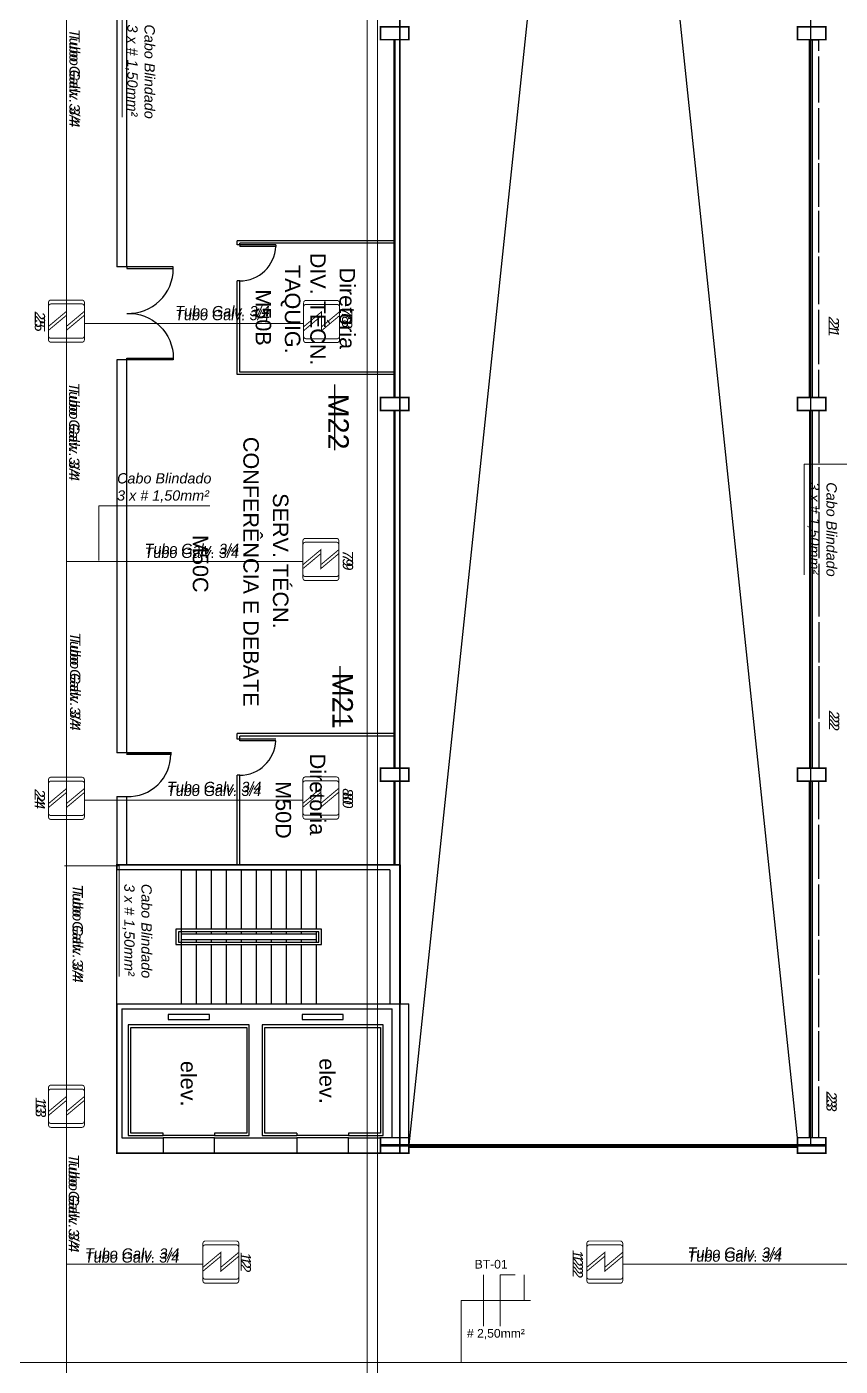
# Model space of a CAD drawing. Header units: metres. Extents: x -331 to 2982, y 362 to 2539.
# Drawn here: x 2831.3 to 2847.1, y 1317.75 to 1343.76 of the extents above; entities that cross this region are included whole.
import ezdxf
from ezdxf.enums import TextEntityAlignment as Align

# ---------------------------------------------------------------- set-up
doc = ezdxf.new("R2010")
doc.units = ezdxf.units.M
doc.layers.get('0').update_dxf_attribs({"color": 251})
for name, color, linetype in [('CX', 251, 'Continuous'), ('DET. FUMAÇA', 1, 'Continuous'), ('Div', 251, 'Continuous'), ('Pis', 251, 'Continuous')]:
    doc.layers.add(name, color=color, linetype=linetype)
doc.styles.add('ARIAL', font='arial.ttf')
doc.styles.add('DESTAQUE', font='arial.ttf', dxfattribs={"height": 0.4})
doc.styles.get("Standard").update_dxf_attribs({"font": 'arial.ttf', "height": 0.3})

# ---------------------------------------------------------------- blocks, each defined once
blk = doc.blocks.new('Detector de fumaça')
at = {"layer": 'DET. FUMAÇA', "linetype": 'Continuous', "lineweight": 15, "const_width": 0.0187}
blk.add_lwpolyline([(774.599, 539.816), (775.249, 539.816, -0.414214), (775.296, 539.769), (775.296, 539.167, -0.414214), (775.249, 539.12), (774.599, 539.12, -0.414214), (774.553, 539.167), (774.553, 539.769, -0.414214)], format="xyb", close=True, dxfattribs=at)
blk.add_lwpolyline([(774.773, 539.816), (775.064, 539.468), (774.773, 539.468), (775.064, 539.12)], dxfattribs=at)
blk = doc.blocks.new('rett')
at = {"color": 2, "linetype": 'Continuous', "lineweight": 15}
blk.add_line((813.966, 2203), (814.262, 2203), dxfattribs=at)
at = {"layer": 'Div', "color": 2, "linetype": 'Continuous', "lineweight": 15}
for p, q in [((813.645, 2202.003), (813.645, 2203)), ((813.966, 2202.003), (813.966, 2203)), ((814.435, 2202.502), (814.435, 2203))]:
    blk.add_line(p, q, dxfattribs=at)
blk.add_lwpolyline([(813.214, 2201.295), (813.214, 2202.502), (814.56, 2202.502)], dxfattribs=at)
at = {"layer": 'Div', "color": 2, "linetype": 'Continuous', "lineweight": 15, "char_height": 0.1683, "attachment_point": 1}
for s, insert in [('\\pxqc;\\PBT-01{\\fArial|b0|i1|c0|p34;  }', (808.19, 2203.569)), ('\\pxqc;\\P\\pi-0.92701,l1.92701,t1.92701;#^I2,50mm²', (808.198, 2202.227))]:
    blk.add_mtext_dynamic_manual_height_columns(s, width=11.20762, gutter_width=2.104, heights=[0], dxfattribs=dict(at, insert=insert))
blk = doc.blocks.new('derw')
at = {"layer": 'Div', "color": 2, "linetype": 'Continuous', "lineweight": 15}
blk.add_lwpolyline([(814.419, 2191.53), (814.419, 2192.589), (816.571, 2192.589)], dxfattribs=at)
at = {"layer": 'Div', "color": 2, "linetype": 'Continuous', "lineweight": 15, "insert": (814.772, 2193.224), "char_height": 0.2, "attachment_point": 1}
blk.add_mtext_dynamic_manual_height_columns('{\\fArial|b0|i1|c0|p34;Cabo Blindado \\P3 x # 1,50mm²}', width=13.3188, gutter_width=2.5, heights=[0], dxfattribs=at)
blk = doc.blocks.new('cb2')
at = {"layer": 'Div', "color": 2, "linetype": 'Continuous', "lineweight": 15}
blk.add_lwpolyline([(806.232, 1904.456), (806.232, 1903.382), (808.384, 1903.382)], dxfattribs=at)
at = {"layer": 'Div', "color": 2, "linetype": 'Continuous', "lineweight": 15, "insert": (806.585, 1904.017), "char_height": 0.2, "attachment_point": 1}
blk.add_mtext_dynamic_manual_height_columns('{\\fArial|b0|i1|c0|p34;Cabo Blindado \\P3 x # 1,50mm²}', width=13.3188, gutter_width=2.5, heights=[0], dxfattribs=at)
blk = doc.blocks.new('porta .9')
at = {"layer": 'CX', "ltscale": 8}
blk.add_lwpolyline([(0, 0), (0.03, 0), (0.03, 0.9), (0, 0.9)], close=True, dxfattribs=at)
at = {"layer": 'CX', "color": 1, "ltscale": 8}
blk.add_arc((0.03, 0.0295), 0.8705, 358.05796, 90, dxfattribs=at)

msp = doc.modelspace()

# ---------------------------------------------------------------- linework, layer by layer
at = {"lineweight": 0}
for points in [[(2838.551, 1322.025), (2838.551, 1394.045), (2846.531, 1394.045), (2846.531, 1322.025)], [(2838.551, 1327.485), (2838.551, 1321.885), (2833.051, 1321.885), (2833.051, 1327.485)]]:
    msp.add_lwpolyline(points, close=True, dxfattribs=at)
at = {"layer": 'DET. FUMAÇA', "color": 3, "linetype": 'Continuous', "lineweight": 15}
msp.add_lwpolyline([(2840.416, 1415.312), (2830.547, 1415.312), (2830.547, 1414.611), (2801.798, 1414.611), (2801.798, 1396.91), (2830.488, 1396.91), (2830.488, 1317.82), (2851.735, 1317.82), (2851.735, 1316.183)], dxfattribs=at)
at = {"layer": 'Div', "color": 150, "linetype": 'Continuous', "lineweight": 0}
for p, q in [((2832.075, 1303.727), (2832.075, 1379.154)), ((2836.683, 1337.998), (2832.423, 1337.998)), ((2836.669, 1333.377), (2832.075, 1333.377)), ((2836.669, 1328.743), (2832.423, 1328.738)), ((2834.727, 1319.731), (2832.075, 1319.731)), ((2842.88, 1319.731), (2852.748, 1319.731))]:
    msp.add_line(p, q, dxfattribs=at)
at = {"layer": 'Div', "lineweight": 0}
for p, q in [((2838.441, 1339.605), (2835.391, 1339.605)), ((2835.391, 1339.525), (2835.391, 1339.605)), ((2835.441, 1339.525), (2835.391, 1339.525)), ((2838.441, 1339.555), (2835.441, 1339.555)), ((2835.441, 1339.525), (2835.441, 1339.555)), ((2835.441, 1339.525), (2835.441, 1339.495)), ((2835.391, 1337.005), (2835.391, 1338.825)), ((2835.441, 1338.825), (2835.391, 1338.825)), ((2835.441, 1337.055), (2835.441, 1338.825)), ((2838.441, 1337.005), (2835.391, 1337.005)), ((2838.441, 1337.055), (2835.441, 1337.055)), ((2838.441, 1330.035), (2835.391, 1330.035)), ((2835.391, 1329.925), (2835.391, 1330.035)), ((2835.441, 1329.925), (2835.391, 1329.925)), ((2838.441, 1329.985), (2835.441, 1329.985)), ((2835.441, 1329.925), (2835.441, 1329.985)), ((2835.391, 1327.485), (2835.391, 1329.225)), ((2835.441, 1329.225), (2835.391, 1329.225)), ((2835.441, 1327.485), (2835.441, 1329.225))]:
    msp.add_line(p, q, dxfattribs=at)
at = {"layer": 'Div', "color": 230, "linetype": 'Continuous', "lineweight": 0}
for points in [[(2857.044, 1391.565), (2857.044, 1315.763, -0.414214), (2856.044, 1314.763), (2838.915, 1314.763, -0.414214), (2838.115, 1315.563), (2838.115, 1388.954, 0.414214)], [(2837.915, 1315.563), (2837.915, 1388.954, 0.414214)]]:
    msp.add_lwpolyline(points, format="xyb", dxfattribs=at)
at = {"layer": 'Pis'}
for p, q in [((2846.276, 1322.185), (2838.726, 1394.025)), ((2846.276, 1393.91), (2838.726, 1322.045)), ((2833.051, 1352.405), (2833.051, 1339.095)), ((2833.251, 1339.095), (2833.251, 1352.405)), ((2846.511, 1343.76), (2846.691, 1343.76)), ((2838.441, 1336.56), (2838.441, 1343.51)), ((2838.461, 1336.56), (2838.461, 1343.51)), ((2846.511, 1343.51), (2846.511, 1336.56)), ((2846.511, 1336.56), (2846.511, 1343.51)), ((2846.511, 1343.51), (2846.691, 1343.51)), ((2846.561, 1343.51), (2846.561, 1336.56)), ((2846.691, 1343.29), (2846.691, 1343.51)), ((2846.691, 1342.29), (2846.691, 1343.18)), ((2846.691, 1341.185), (2846.691, 1342.18)), ((2846.691, 1340.263), (2846.691, 1341.11)), ((2846.691, 1339.375), (2846.691, 1340.188)), ((2838.441, 1339.605), (2835.391, 1339.605)), ((2835.391, 1339.525), (2835.391, 1339.605)), ((2835.441, 1339.525), (2835.391, 1339.525)), ((2838.441, 1339.555), (2835.441, 1339.555)), ((2835.441, 1339.525), (2835.441, 1339.555)), ((2836.141, 1339.525), (2835.441, 1339.525)), ((2835.441, 1339.525), (2835.441, 1339.495)), ((2836.141, 1339.495), (2835.441, 1339.495)), ((2836.141, 1339.525), (2836.141, 1339.495)), ((2846.691, 1338.37), (2846.691, 1339.3)), ((2833.251, 1339.095), (2833.051, 1339.095)), ((2835.391, 1337.005), (2835.391, 1338.825)), ((2835.441, 1338.825), (2835.391, 1338.825)), ((2835.441, 1337.055), (2835.441, 1338.825)), ((2846.691, 1337.21), (2846.691, 1338.26)), ((2833.251, 1337.295), (2833.051, 1337.295)), ((2833.051, 1337.295), (2833.051, 1329.661)), ((2833.251, 1329.661), (2833.251, 1337.295)), ((2846.691, 1336.56), (2846.691, 1337.1)), ((2838.441, 1337.005), (2835.391, 1337.005)), ((2838.441, 1337.055), (2835.441, 1337.055)), ((2837.286, 1335.536), (2837.286, 1336.815)), ((2846.691, 1336.56), (2846.511, 1336.56)), ((2838.441, 1329.36), (2838.441, 1336.31)), ((2838.461, 1329.36), (2838.461, 1336.31)), ((2846.511, 1336.31), (2846.511, 1329.36)), ((2846.511, 1336.31), (2846.511, 1329.36)), ((2846.691, 1336.31), (2846.511, 1336.31)), ((2846.561, 1336.31), (2846.561, 1329.36)), ((2846.691, 1336.31), (2846.691, 1335.283)), ((2846.691, 1335.208), (2846.691, 1334.395)), ((2833.051, 1334.885), (2833.051, 1331.285)), ((2846.691, 1334.32), (2846.691, 1333.44)), ((2846.691, 1333.33), (2846.691, 1332.31)), ((2846.691, 1332.2), (2846.691, 1331.415)), ((2837.393, 1330.17), (2837.393, 1331.342)), ((2846.691, 1331.34), (2846.691, 1330.328)), ((2833.251, 1330.185), (2833.251, 1330.385)), ((2846.691, 1330.253), (2846.691, 1329.36)), ((2838.441, 1330.035), (2835.391, 1330.035)), ((2835.391, 1329.925), (2835.391, 1330.035)), ((2835.441, 1329.925), (2835.391, 1329.925)), ((2838.441, 1329.985), (2835.441, 1329.985)), ((2835.441, 1329.925), (2835.441, 1329.985)), ((2836.141, 1329.925), (2835.441, 1329.925)), ((2835.441, 1329.895), (2835.441, 1329.925)), ((2836.141, 1329.895), (2835.441, 1329.895)), ((2833.251, 1329.661), (2833.051, 1329.661)), ((2846.691, 1329.36), (2846.511, 1329.36)), ((2835.391, 1327.485), (2835.391, 1329.225)), ((2835.441, 1329.225), (2835.391, 1329.225)), ((2835.441, 1327.485), (2835.441, 1329.225)), ((2838.441, 1327.485), (2838.441, 1329.11)), ((2838.461, 1327.485), (2838.461, 1329.11)), ((2846.511, 1329.11), (2846.511, 1322.185)), ((2846.511, 1322.185), (2846.511, 1329.11)), ((2846.691, 1329.11), (2846.511, 1329.11)), ((2846.561, 1329.11), (2846.561, 1322.185)), ((2846.691, 1328.37), (2846.691, 1329.11)), ((2833.051, 1328.811), (2833.251, 1328.811)), ((2833.051, 1328.811), (2833.051, 1327.385)), ((2833.251, 1327.485), (2833.251, 1328.811)), ((2846.691, 1327.21), (2846.691, 1328.26)), ((2838.559, 1327.485), (2833.251, 1327.485)), ((2838.559, 1327.485), (2838.559, 1324.785)), ((2838.359, 1327.385), (2833.051, 1327.385)), ((2834.301, 1327.385), (2836.926, 1327.385)), ((2834.301, 1327.385), (2834.301, 1326.035)), ((2834.593, 1327.385), (2834.593, 1326.235)), ((2834.884, 1327.385), (2834.884, 1326.235)), ((2835.176, 1327.385), (2835.176, 1326.235)), ((2835.468, 1327.385), (2835.468, 1326.235)), ((2835.759, 1327.385), (2835.759, 1326.235)), ((2836.051, 1327.385), (2836.051, 1326.235)), ((2836.343, 1327.385), (2836.343, 1326.235)), ((2836.634, 1327.385), (2836.634, 1326.235)), ((2836.926, 1327.385), (2836.926, 1326.235)), ((2838.359, 1327.385), (2838.359, 1324.785)), ((2846.692, 1326.105), (2846.691, 1327.1)), ((2837.026, 1326.235), (2834.201, 1326.235)), ((2834.201, 1326.235), (2834.201, 1325.935)), ((2836.976, 1326.185), (2834.251, 1326.185)), ((2834.251, 1326.185), (2834.251, 1325.985)), ((2834.593, 1326.185), (2834.593, 1326.135)), ((2834.884, 1326.185), (2834.884, 1326.135)), ((2835.176, 1326.185), (2835.176, 1326.135)), ((2835.468, 1326.185), (2835.468, 1326.135)), ((2835.759, 1326.185), (2835.759, 1326.135)), ((2836.051, 1326.185), (2836.051, 1326.135)), ((2836.343, 1326.185), (2836.343, 1326.135)), ((2836.634, 1326.185), (2836.634, 1326.135)), ((2836.926, 1326.185), (2836.926, 1325.985)), ((2836.976, 1325.985), (2836.976, 1326.185)), ((2837.026, 1325.935), (2837.026, 1326.235)), ((2834.201, 1325.935), (2837.026, 1325.935)), ((2834.251, 1325.985), (2836.976, 1325.985)), ((2836.926, 1326.135), (2834.301, 1326.135)), ((2834.301, 1326.135), (2834.301, 1326.035)), ((2834.301, 1326.035), (2836.926, 1326.035)), ((2834.301, 1326.035), (2834.301, 1325.935)), ((2834.301, 1325.935), (2834.301, 1324.785)), ((2834.593, 1326.035), (2834.593, 1325.985)), ((2834.593, 1325.935), (2834.593, 1324.785)), ((2834.884, 1326.035), (2834.884, 1325.985)), ((2834.884, 1325.935), (2834.884, 1324.785)), ((2835.176, 1326.035), (2835.176, 1325.985)), ((2835.176, 1325.935), (2835.176, 1324.785)), ((2835.468, 1326.035), (2835.468, 1325.985)), ((2835.468, 1325.935), (2835.468, 1324.785)), ((2835.759, 1326.035), (2835.759, 1325.985)), ((2835.759, 1325.935), (2835.759, 1324.785)), ((2836.051, 1326.035), (2836.051, 1325.985)), ((2836.051, 1325.935), (2836.051, 1324.785)), ((2836.343, 1326.035), (2836.343, 1325.985)), ((2836.343, 1325.935), (2836.343, 1324.785)), ((2836.634, 1326.035), (2836.634, 1325.985)), ((2836.634, 1325.935), (2836.634, 1324.785)), ((2836.926, 1325.935), (2836.926, 1324.785)), ((2846.691, 1325.348), (2846.692, 1326.03)), ((2846.691, 1324.33), (2846.691, 1325.273)), ((2833.051, 1324.785), (2833.051, 1321.885)), ((2833.051, 1324.785), (2838.726, 1324.785)), ((2833.151, 1324.685), (2838.401, 1324.685)), ((2833.151, 1324.685), (2833.151, 1322.185)), ((2834.851, 1324.58), (2834.051, 1324.58)), ((2834.051, 1324.58), (2834.051, 1324.48)), ((2834.851, 1324.48), (2834.851, 1324.58)), ((2837.451, 1324.58), (2836.651, 1324.58)), ((2836.651, 1324.58), (2836.651, 1324.48)), ((2837.451, 1324.48), (2837.451, 1324.58)), ((2838.401, 1322.185), (2838.401, 1324.685)), ((2838.726, 1322.185), (2838.726, 1324.785)), ((2835.626, 1324.375), (2833.276, 1324.375)), ((2833.276, 1324.375), (2833.276, 1322.225)), ((2833.326, 1324.325), (2835.576, 1324.325)), ((2833.326, 1322.275), (2833.326, 1324.325)), ((2834.051, 1324.48), (2834.851, 1324.48)), ((2835.576, 1324.325), (2835.576, 1322.275)), ((2835.626, 1322.225), (2835.626, 1324.375)), ((2838.226, 1324.375), (2835.876, 1324.375)), ((2835.876, 1324.375), (2835.876, 1322.225)), ((2835.926, 1324.325), (2838.176, 1324.325)), ((2835.926, 1322.275), (2835.926, 1324.325)), ((2836.651, 1324.48), (2837.451, 1324.48)), ((2838.176, 1324.325), (2838.176, 1322.275)), ((2838.226, 1322.225), (2838.226, 1324.375)), ((2846.691, 1323.29), (2846.691, 1324.255)), ((2846.691, 1322.185), (2846.691, 1323.18)), ((2833.951, 1322.275), (2833.326, 1322.275)), ((2833.951, 1322.225), (2833.951, 1322.275)), ((2835.576, 1322.275), (2834.951, 1322.275)), ((2834.951, 1322.275), (2834.951, 1322.225)), ((2836.551, 1322.275), (2835.926, 1322.275)), ((2836.551, 1322.275), (2836.551, 1322.225)), ((2838.176, 1322.275), (2837.551, 1322.275)), ((2837.551, 1322.275), (2837.551, 1322.225)), ((2833.151, 1322.185), (2833.951, 1322.185)), ((2833.276, 1322.225), (2833.951, 1322.225)), ((2834.951, 1322.225), (2833.951, 1322.225)), ((2834.951, 1322.185), (2833.951, 1322.185)), ((2833.951, 1322.185), (2833.951, 1321.885)), ((2834.951, 1322.225), (2835.626, 1322.225)), ((2834.951, 1322.185), (2836.551, 1322.185)), ((2834.951, 1321.885), (2834.951, 1322.185)), ((2835.876, 1322.225), (2836.551, 1322.225)), ((2837.551, 1322.225), (2836.551, 1322.225)), ((2836.551, 1322.185), (2836.551, 1321.885)), ((2837.551, 1322.185), (2836.551, 1322.185)), ((2837.551, 1322.225), (2838.226, 1322.225)), ((2837.551, 1322.185), (2838.176, 1322.185)), ((2837.551, 1321.885), (2837.551, 1322.185)), ((2846.276, 1322.045), (2838.726, 1322.045)), ((2846.276, 1321.995), (2838.726, 1321.995)), ((2846.691, 1322.185), (2846.511, 1322.185)), ((2833.951, 1321.885), (2833.051, 1321.885)), ((2836.551, 1321.885), (2834.951, 1321.885)), ((2838.176, 1321.885), (2837.551, 1321.885))]:
    msp.add_line(p, q, dxfattribs=at)
at = {"layer": 'Pis', "const_width": 0.03}
for points in [[(2838.551, 1322.025), (2838.551, 1394.045), (2846.531, 1394.045), (2846.531, 1322.025)], [(2838.176, 1343.76), (2838.726, 1343.76), (2838.726, 1343.51), (2838.176, 1343.51)], [(2846.276, 1343.76), (2846.826, 1343.76), (2846.826, 1343.51), (2846.276, 1343.51)], [(2838.176, 1336.56), (2838.726, 1336.56), (2838.726, 1336.31), (2838.176, 1336.31)], [(2846.276, 1336.56), (2846.826, 1336.56), (2846.826, 1336.31), (2846.276, 1336.31)], [(2833.251, 1329.661), (2833.251, 1329.631), (2834.101, 1329.631), (2834.101, 1329.661)], [(2838.176, 1329.36), (2838.726, 1329.36), (2838.726, 1329.11), (2838.176, 1329.11)], [(2846.276, 1329.36), (2846.826, 1329.36), (2846.826, 1329.11), (2846.276, 1329.11)], [(2838.551, 1327.485), (2838.551, 1321.885), (2833.051, 1321.885), (2833.051, 1327.485)], [(2838.176, 1322.185), (2838.726, 1322.185), (2838.726, 1322.045), (2838.176, 1322.045)], [(2838.176, 1322.025), (2838.726, 1322.025), (2838.726, 1321.885), (2838.176, 1321.885)], [(2846.276, 1322.185), (2846.826, 1322.185), (2846.826, 1322.045), (2846.276, 1322.045)], [(2846.276, 1322.025), (2846.826, 1322.025), (2846.826, 1321.885), (2846.276, 1321.885)]]:
    msp.add_lwpolyline(points, close=True, dxfattribs=at)
at = {"layer": 'Pis'}
for centre, radius, start, end in [((2835.44, 1339.527), 0.702, 270.0653, 357.4258), ((2835.44, 1329.926), 0.701, 270.054, 357.4371), ((2833.281, 1329.631), 0.821, 267.9417, 0)]:
    msp.add_arc(centre, radius, start, end, dxfattribs=at)

# ---------------------------------------------------------------- block references
at = {"layer": 'DET. FUMAÇA', "linetype": 'Continuous', "lineweight": 0, "rotation": 270}
for p in [(2292.607, 2113.006), (2292.607, 2112.93), (2297.562, 2112.998), (2297.562, 2112.922), (2297.549, 2108.378), (2297.549, 2108.302), (2292.607, 2103.738), (2292.607, 2103.662), (2297.549, 2103.744), (2297.549, 2103.668), (2292.607, 2097.758), (2292.607, 2097.682), (2295.606, 2094.732), (2303.064, 2094.732), (2295.606, 2094.656), (2303.064, 2094.656)]:
    msp.add_blockref('Detector de fumaça', p, dxfattribs=at)
at = {"layer": 'DET. FUMAÇA', "color": 3, "linetype": 'Continuous', "lineweight": 15, "rotation": 270}
msp.add_blockref('cb2', (943.021, 2141.499), dxfattribs=at)
at = {"layer": 'Div', "color": 150, "linetype": 'Continuous', "lineweight": 15, "rotation": 270}
for p in [(640.567, 2158.578), (640.507, 2141.886)]:
    msp.add_blockref('derw', p, dxfattribs=at)
at = {"layer": 'Div', "color": 150, "linetype": 'Continuous', "lineweight": 15}
for name, p in [('derw', (2018.286, -858.133)), ('rett', (2026.531, -883.476))]:
    msp.add_blockref(name, p, dxfattribs=at)
at = {"layer": 'Pis', "rotation": 270}
msp.add_blockref('porta .9', (2833.251, 1339.095), dxfattribs=at)
at = {"layer": 'Pis', "xscale": -1, "rotation": 270}
msp.add_blockref('porta .9', (2833.251, 1337.295), dxfattribs=at)

# ---------------------------------------------------------------- texts
at = {"layer": 'Div', "color": 2, "linetype": 'Continuous', "lineweight": 0, "char_height": 0.2, "attachment_point": 1, "rotation": 270}
for insert in [(2832.334, 1343.716), (2832.334, 1343.64), (2832.327, 1336.848), (2832.327, 1336.772), (2832.345, 1331.999), (2832.345, 1331.923), (2832.394, 1327.104), (2832.394, 1327.028), (2832.32, 1321.866), (2832.32, 1321.79)]:
    msp.add_mtext_dynamic_manual_height_columns('{\\fArial|b0|i1|c0|p34;Tubo Galv. 3/4 }', width=13.3188, gutter_width=2.5, heights=[0], dxfattribs=dict(at, insert=insert))
at = {"layer": 'Div', "color": 3, "linetype": 'Continuous', "lineweight": 0, "char_height": 0.2, "attachment_point": 1, "rotation": 270}
for s, insert in [('{\\fArial|b0|i1|c0|p34;25}', (2831.66, 1338.228)), ('{\\fArial|b0|i1|c0|p34;25}', (2831.66, 1338.152)), ('{\\fArial|b0|i1|c0|p34;78}', (2837.628, 1338.297)), ('{\\fArial|b0|i1|c0|p34;78}', (2837.628, 1338.221)), ('{\\fArial|b0|i1|c0|p34;21}', (2847.081, 1338.13)), ('{\\fArial|b0|i1|c0|p34;21}', (2847.081, 1338.054)), ('{\\fArial|b0|i1|c0|p34;79}', (2837.643, 1333.592)), ('{\\fArial|b0|i1|c0|p34;79}', (2837.643, 1333.516)), ('{\\fArial|b0|i1|c0|p34;22}', (2847.086, 1330.477)), ('{\\fArial|b0|i1|c0|p34;22}', (2847.086, 1330.401)), ('{\\fArial|b0|i1|c0|p34;24}', (2831.657, 1328.953)), ('{\\fArial|b0|i1|c0|p34;24}', (2831.657, 1328.877)), ('{\\fArial|b0|i1|c0|p34;80}', (2837.64, 1328.97)), ('{\\fArial|b0|i1|c0|p34;80}', (2837.64, 1328.894)), ('{\\fArial|b0|i1|c0|p34;23}', (2847.037, 1323.082)), ('{\\fArial|b0|i1|c0|p34;13}', (2831.677, 1322.969)), ('{\\fArial|b0|i1|c0|p34;13}', (2831.677, 1322.893)), ('{\\fArial|b0|i1|c0|p34;23}', (2847.037, 1323.006)), ('{\\fArial|b0|i1|c0|p34;12}', (2835.658, 1319.959)), ('{\\fArial|b0|i1|c0|p34;122}', (2842.106, 1320.004)), ('{\\fArial|b0|i1|c0|p34;122}', (2842.106, 1319.928)), ('{\\fArial|b0|i1|c0|p34;12}', (2835.658, 1319.883))]:
    msp.add_mtext_dynamic_manual_height_columns(s, width=13.3188, gutter_width=2.5, heights=[0], dxfattribs=dict(at, insert=insert))
at = {"layer": 'Div', "color": 2, "linetype": 'Continuous', "lineweight": 0, "char_height": 0.2, "attachment_point": 1}
for insert in [(2834.188, 1338.338), (2834.188, 1338.262), (2833.593, 1333.72), (2833.593, 1333.644), (2834.029, 1329.097), (2834.029, 1329.021), (2832.435, 1320.036), (2832.435, 1319.96), (2844.14, 1320.053), (2844.14, 1319.977)]:
    msp.add_mtext_dynamic_manual_height_columns('{\\fArial|b0|i1|c0|p34;Tubo Galv. 3/4 }', width=13.3188, gutter_width=2.5, heights=[0], dxfattribs=dict(at, insert=insert))
at = {"layer": 'Pis'}
for s, style, p in [('DIV. TÉCN.', 'DESTAQUE', (2836.811, 1339.372)), (' TAQUIG.', 'DESTAQUE', (2836.318, 1339.252)), ('Diretoria', 'ARIAL', (2837.381, 1339.083)), ('CONFERÊNCIA E DEBATE', 'ARIAL', (2835.511, 1335.796)), ('SERV. TÉCN.', 'ARIAL', (2836.086, 1334.703)), ('Diretoria', 'ARIAL', (2836.804, 1329.643)), ('elev.', 'ARIAL', (2834.296, 1323.676)), ('elev.', 'ARIAL', (2836.989, 1323.728))]:
    msp.add_text(s, height=0.3, rotation=270, dxfattribs=dict(at, style=style)).set_placement(p)
for s, height, style, p in [('M50B', 0.3, 'ARIAL', (2835.751, 1338.113)), ('M22', 0.4, 'DESTAQUE', (2837.159, 1336.092)), ('M50C', 0.3, 'ARIAL', (2834.529, 1333.331)), ('M21', 0.4, 'DESTAQUE', (2837.239, 1330.673)), ('M50D', 0.3, 'ARIAL', (2836.139, 1328.551))]:
    msp.add_text(s, height=height, rotation=270, dxfattribs=dict(at, style=style)).set_placement(p, align=Align.CENTER)

doc.saveas('drawing.dxf')
